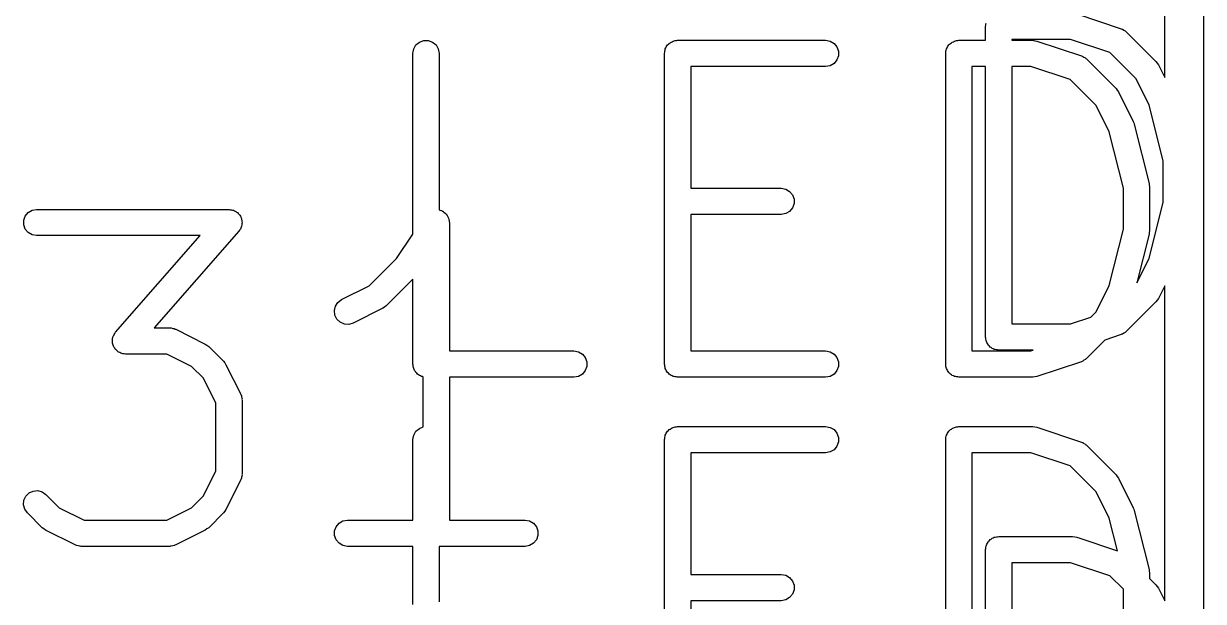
# Model space of a CAD drawing. Extents: x -2.2 to 75.9, y -81.1 to 9.2.
# Drawn here: x 66.225 to 70.805, y -50.364 to -48.12 of the extents above; entities that cross this region are included whole.
import ezdxf

# ---------------------------------------------------------------- set-up
doc = ezdxf.new("R2010")
doc.units = 0
doc.header["$MEASUREMENT"] = 0
doc.layers.add('BLACK', color=7, linetype='CONTINUOUS')

msp = doc.modelspace()

# ---------------------------------------------------------------- linework, layer by layer
at = {"layer": 'Black'}
for p, q in [((70.805, -43.345), (70.805, -60.975)), ((70.655, -48.3302), (70.655, -47.6144)), ((70.3136, -48.0829), (70.4859, -48.1403)), ((69.9595, -48.131), (69.9602, -48.1267)), ((69.9595, -48.1852), (69.9595, -48.131)), ((69.9602, -48.1222), (69.9618, -48.1181)), ((69.9602, -48.1267), (69.9602, -48.1222)), ((70.4859, -48.1403), (70.4885, -48.1417)), ((70.4885, -48.1417), (70.4913, -48.1425)), ((70.4913, -48.1425), (70.4962, -48.1459)), ((70.4962, -48.1459), (70.5015, -48.1487)), ((70.5015, -48.1487), (70.5034, -48.1509)), ((70.5034, -48.1509), (70.5058, -48.1526)), ((70.5058, -48.1526), (70.6207, -48.2675)), ((67.7365, -48.236), (67.7395, -48.2187)), ((67.7395, -48.2187), (67.7483, -48.2034)), ((67.7483, -48.2034), (67.7619, -48.1921)), ((67.7619, -48.1921), (67.7784, -48.186)), ((67.7784, -48.186), (67.7961, -48.186)), ((67.7961, -48.186), (67.8127, -48.1921)), ((67.8127, -48.1921), (67.8262, -48.2034)), ((67.8262, -48.2034), (67.835, -48.2187)), ((67.835, -48.2187), (67.8381, -48.236)), ((68.7139, -48.2272), (68.7154, -48.2231)), ((68.7154, -48.2231), (68.7162, -48.2187)), ((68.7162, -48.2187), (68.7184, -48.2148)), ((68.7184, -48.2148), (68.72, -48.2106)), ((68.72, -48.2106), (68.7228, -48.2072)), ((68.7228, -48.2072), (68.725, -48.2034)), ((68.725, -48.2034), (68.7284, -48.2005)), ((68.7284, -48.2005), (68.7313, -48.1971)), ((68.7313, -48.1971), (68.7351, -48.1949)), ((68.7351, -48.1949), (68.7386, -48.1921)), ((68.7386, -48.1921), (68.7427, -48.1905)), ((68.7427, -48.1905), (68.7466, -48.1883)), ((68.7466, -48.1883), (68.751, -48.1875)), ((68.751, -48.1875), (68.7551, -48.186)), ((68.7551, -48.186), (68.7596, -48.186)), ((68.7596, -48.186), (68.764, -48.1852)), ((68.764, -48.1852), (69.3385, -48.1852)), ((69.3385, -48.1852), (69.3559, -48.1883)), ((69.3559, -48.1883), (69.3711, -48.1971)), ((69.3711, -48.1971), (69.3825, -48.2106)), ((69.3825, -48.2106), (69.3885, -48.2272)), ((69.8055, -48.2272), (69.807, -48.2231)), ((69.807, -48.2231), (69.8078, -48.2187)), ((69.8078, -48.2187), (69.81, -48.2148)), ((69.81, -48.2148), (69.8116, -48.2106)), ((69.8116, -48.2106), (69.8144, -48.2072)), ((69.8144, -48.2072), (69.8166, -48.2034)), ((69.8166, -48.2034), (69.82, -48.2005)), ((69.82, -48.2005), (69.8229, -48.1971)), ((69.8229, -48.1971), (69.8267, -48.1949)), ((69.8267, -48.1949), (69.8301, -48.1921)), ((69.8301, -48.1921), (69.8343, -48.1905)), ((69.8343, -48.1905), (69.8382, -48.1883)), ((69.8382, -48.1883), (69.8426, -48.1875)), ((69.8426, -48.1875), (69.8467, -48.186)), ((69.8467, -48.186), (69.8512, -48.186)), ((69.8512, -48.186), (69.8555, -48.1852)), ((69.8555, -48.1852), (69.9595, -48.1852)), ((70.0611, -48.1818), (70.0611, -48.1852)), ((70.2893, -48.1818), (70.0611, -48.1818)), ((70.0611, -48.1852), (70.1428, -48.1852)), ((70.1428, -48.1852), (70.1508, -48.1867)), ((70.1508, -48.1867), (70.1589, -48.1879)), ((70.1589, -48.1879), (70.3312, -48.2453)), ((70.4424, -48.2329), (70.2893, -48.1818)), ((67.7365, -48.9374), (67.7365, -48.236)), ((67.8381, -48.236), (67.8381, -48.8438)), ((68.7132, -48.236), (68.7139, -48.2317)), ((68.7132, -49.4425), (68.7132, -48.236)), ((68.7139, -48.2317), (68.7139, -48.2272)), ((69.3825, -48.2614), (69.3711, -48.275)), ((69.3885, -48.2449), (69.3825, -48.2614)), ((69.3885, -48.2272), (69.3885, -48.2449)), ((69.8047, -48.236), (69.8055, -48.2317)), ((69.8047, -49.4425), (69.8047, -48.236)), ((69.8055, -48.2317), (69.8055, -48.2272)), ((70.3312, -48.2453), (70.3338, -48.2467)), ((70.3338, -48.2467), (70.3366, -48.2475)), ((70.3366, -48.2475), (70.3415, -48.2509)), ((70.3415, -48.2509), (70.3467, -48.2537)), ((70.3467, -48.2537), (70.3487, -48.2559)), ((70.3487, -48.2559), (70.3511, -48.2576)), ((70.3511, -48.2576), (70.466, -48.3725)), ((70.543, -48.3335), (70.4424, -48.2329)), ((70.6207, -48.2675), (70.6254, -48.2742)), ((69.3385, -48.2868), (68.8148, -48.2868)), ((68.8148, -48.2868), (68.8148, -48.7598)), ((69.3559, -48.2838), (69.3385, -48.2868)), ((69.3711, -48.275), (69.3559, -48.2838)), ((69.9063, -48.2868), (69.9063, -49.3917)), ((69.9595, -48.2868), (69.9063, -48.2868)), ((69.9595, -49.3375), (69.9595, -48.2868)), ((70.0611, -48.2868), (70.0611, -49.2867)), ((70.1346, -48.2868), (70.0611, -48.2868)), ((70.2877, -48.3379), (70.1346, -48.2868)), ((70.6254, -48.2742), (70.6302, -48.2807)), ((70.6302, -48.2807), (70.655, -48.3302)), ((70.3883, -48.4385), (70.2877, -48.3379)), ((70.5943, -48.436), (70.543, -48.3335)), ((70.466, -48.3725), (70.4707, -48.3792)), ((70.4707, -48.3792), (70.4755, -48.3857)), ((70.4755, -48.3857), (70.533, -48.5006)), ((70.4396, -48.541), (70.3883, -48.4385)), ((70.6489, -48.6544), (70.5943, -48.436)), ((70.4942, -48.7594), (70.4396, -48.541)), ((70.533, -48.5006), (70.5345, -48.5059)), ((70.5345, -48.5059), (70.5368, -48.511)), ((70.5368, -48.511), (70.5943, -48.7408)), ((70.6489, -48.8142), (70.6489, -48.6544)), ((68.8148, -48.7598), (69.1661, -48.7598)), ((69.1661, -48.7598), (69.1835, -48.7628)), ((69.1835, -48.7628), (69.1988, -48.7717)), ((69.1988, -48.7717), (69.2101, -48.7852)), ((70.4942, -48.9192), (70.4942, -48.7594)), ((70.5943, -48.7408), (70.5947, -48.747)), ((70.5947, -48.747), (70.5958, -48.7531)), ((70.5958, -48.7531), (70.5958, -48.9255)), ((69.2101, -48.7852), (69.2161, -48.8017)), ((69.2161, -48.8194), (69.2101, -48.836)), ((69.2161, -48.8017), (69.2161, -48.8194)), ((70.5943, -49.0326), (70.6489, -48.8142)), ((66.2319, -48.8676), (66.2432, -48.8541)), ((66.2432, -48.8541), (66.2585, -48.8453)), ((66.2585, -48.8453), (66.2759, -48.8422)), ((66.2759, -48.8422), (67.0227, -48.8422)), ((67.0227, -48.8422), (67.0276, -48.8431)), ((67.0276, -48.8431), (67.0326, -48.8432)), ((67.0326, -48.8432), (67.0363, -48.8446)), ((67.0363, -48.8446), (67.0401, -48.8453)), ((67.0401, -48.8453), (67.0444, -48.8478)), ((67.0444, -48.8478), (67.049, -48.8496)), ((67.049, -48.8496), (67.052, -48.8522)), ((67.052, -48.8522), (67.0554, -48.8541)), ((67.0554, -48.8541), (67.0586, -48.8579)), ((67.0586, -48.8579), (67.0623, -48.8612)), ((67.0623, -48.8612), (67.0642, -48.8646)), ((67.0642, -48.8646), (67.0667, -48.8676)), ((67.8381, -48.8438), (67.8416, -48.8451)), ((67.8416, -48.8451), (67.8475, -48.8465)), ((67.8475, -48.8465), (67.8498, -48.8481)), ((67.8498, -48.8481), (67.8525, -48.8491)), ((67.8525, -48.8491), (67.8571, -48.853)), ((67.8571, -48.853), (67.8622, -48.8563)), ((67.8622, -48.8563), (67.8638, -48.8586)), ((67.8638, -48.8586), (67.866, -48.8604)), ((67.866, -48.8604), (67.869, -48.8656)), ((69.1661, -48.8614), (68.8148, -48.8614)), ((68.8148, -48.8614), (68.8148, -49.3917)), ((69.1835, -48.8583), (69.1661, -48.8614)), ((69.1988, -48.8495), (69.1835, -48.8583)), ((69.2101, -48.836), (69.1988, -48.8495)), ((66.2258, -48.8842), (66.2319, -48.8676)), ((66.2258, -48.9019), (66.2258, -48.8842)), ((66.2319, -48.9184), (66.2258, -48.9019)), ((67.0667, -48.8676), (67.0684, -48.8723)), ((67.0684, -48.8723), (67.0708, -48.8767)), ((67.0711, -48.9065), (67.0701, -48.9114)), ((67.0708, -48.8767), (67.0714, -48.8805)), ((67.0728, -48.9019), (67.0711, -48.9065)), ((67.0714, -48.8805), (67.0728, -48.8842)), ((67.0728, -48.8842), (67.0728, -48.8892)), ((67.0728, -48.8892), (67.0735, -48.8941)), ((67.0735, -48.8941), (67.0728, -48.8979)), ((67.0728, -48.8979), (67.0728, -48.9019)), ((67.869, -48.8656), (67.8726, -48.8705)), ((67.8726, -48.8705), (67.8734, -48.8732)), ((67.8734, -48.8732), (67.8748, -48.8757)), ((67.8748, -48.8757), (67.8759, -48.8816)), ((67.8759, -48.8816), (67.8776, -48.8875)), ((67.8776, -48.8875), (67.8774, -48.8903)), ((67.8774, -48.8903), (67.8779, -48.893)), ((67.8779, -48.893), (67.8779, -49.3917)), ((66.2432, -48.932), (66.2319, -48.9184)), ((66.2585, -48.9408), (66.2432, -48.932)), ((66.2759, -48.9438), (66.2585, -48.9408)), ((66.9108, -48.9438), (66.2759, -48.9438)), ((66.5823, -49.3192), (66.9108, -48.9438)), ((67.061, -48.9265), (66.7325, -49.3019)), ((67.0635, -48.9223), (67.061, -48.9265)), ((67.0667, -48.9184), (67.0635, -48.9223)), ((67.0681, -48.9148), (67.0667, -48.9184)), ((67.0701, -48.9114), (67.0681, -48.9148)), ((67.6727, -49.033), (67.7365, -48.9374)), ((70.4396, -49.1376), (70.4942, -48.9192)), ((70.5943, -48.9378), (70.5468, -49.1275)), ((70.5947, -48.9316), (70.5943, -48.9378)), ((70.5958, -48.9255), (70.5947, -48.9316)), ((67.5672, -49.1386), (67.6727, -49.033)), ((70.5468, -49.1275), (70.5943, -49.0326)), ((67.4596, -49.1923), (67.5672, -49.1386)), ((67.7365, -49.113), (67.6332, -49.2162)), ((67.7365, -49.4425), (67.7365, -49.113)), ((70.3883, -49.2401), (70.4396, -49.1376)), ((70.655, -49.1384), (70.6302, -49.1879)), ((70.655, -50.3622), (70.655, -49.1384)), ((67.4316, -49.2347), (67.4357, -49.2176)), ((67.4357, -49.2176), (67.4455, -49.2028)), ((67.4455, -49.2028), (67.4596, -49.1923)), ((67.62, -49.2257), (67.5051, -49.2832)), ((67.6265, -49.2209), (67.62, -49.2257)), ((67.6332, -49.2162), (67.6265, -49.2209)), ((70.6207, -49.2011), (70.5058, -49.316)), ((70.6254, -49.1944), (70.6207, -49.2011)), ((70.6302, -49.1879), (70.6254, -49.1944)), ((67.4337, -49.2522), (67.4316, -49.2347)), ((67.4416, -49.268), (67.4337, -49.2522)), ((67.4544, -49.2802), (67.4416, -49.268)), ((70.2893, -49.2867), (70.3679, -49.2606)), ((70.3679, -49.2606), (70.3883, -49.2401)), ((66.5798, -49.3235), (66.5823, -49.3192)), ((66.7325, -49.3019), (66.7929, -49.3019)), ((66.7929, -49.3019), (66.7958, -49.3024)), ((66.7958, -49.3024), (66.7987, -49.3022)), ((66.7987, -49.3022), (66.8044, -49.3039)), ((66.8044, -49.3039), (66.8103, -49.3049)), ((66.8103, -49.3049), (66.8128, -49.3064)), ((66.8128, -49.3064), (66.8156, -49.3072)), ((66.8156, -49.3072), (66.9306, -49.3647)), ((67.4706, -49.2872), (67.4544, -49.2802)), ((67.4882, -49.2882), (67.4706, -49.2872)), ((67.5051, -49.2832), (67.4882, -49.2882)), ((70.0611, -49.2867), (70.2893, -49.2867)), ((70.4962, -49.3227), (70.4913, -49.3261)), ((70.5015, -49.3199), (70.4962, -49.3227)), ((70.5034, -49.3177), (70.5015, -49.3199)), ((70.5058, -49.316), (70.5034, -49.3177)), ((66.5698, -49.3516), (66.5705, -49.3478)), ((66.5705, -49.3565), (66.5698, -49.3516)), ((66.5705, -49.3438), (66.5722, -49.3392)), ((66.5705, -49.3478), (66.5705, -49.3438)), ((66.5705, -49.3615), (66.5705, -49.3565)), ((66.5719, -49.3652), (66.5705, -49.3615)), ((66.5725, -49.369), (66.5719, -49.3652)), ((66.5722, -49.3392), (66.5732, -49.3343)), ((66.5749, -49.3734), (66.5725, -49.369)), ((66.5732, -49.3343), (66.5752, -49.331)), ((66.5752, -49.331), (66.5766, -49.3273)), ((66.5766, -49.3273), (66.5798, -49.3235)), ((66.9306, -49.3647), (66.9371, -49.3695)), ((69.9602, -49.3419), (69.9595, -49.3375)), ((69.9602, -49.3464), (69.9602, -49.3419)), ((69.9618, -49.3505), (69.9602, -49.3464)), ((69.9625, -49.3549), (69.9618, -49.3505)), ((69.9647, -49.3588), (69.9625, -49.3549)), ((69.9663, -49.3629), (69.9647, -49.3588)), ((69.9691, -49.3664), (69.9663, -49.3629)), ((69.9713, -49.3702), (69.9691, -49.3664)), ((70.4227, -49.3494), (70.3511, -49.421)), ((70.4859, -49.3283), (70.4227, -49.3494)), ((70.4885, -49.3269), (70.4859, -49.3283)), ((70.4913, -49.3261), (70.4885, -49.3269)), ((66.5766, -49.3781), (66.5749, -49.3734)), ((66.5791, -49.3811), (66.5766, -49.3781)), ((66.581, -49.3845), (66.5791, -49.3811)), ((66.5847, -49.3878), (66.581, -49.3845)), ((66.5879, -49.3916), (66.5847, -49.3878)), ((66.5913, -49.3935), (66.5879, -49.3916)), ((66.5943, -49.3961), (66.5913, -49.3935)), ((66.5989, -49.3979), (66.5943, -49.3961)), ((66.6032, -49.4004), (66.5989, -49.3979)), ((66.6071, -49.4011), (66.6032, -49.4004)), ((66.6107, -49.4025), (66.6071, -49.4011)), ((66.6157, -49.4026), (66.6107, -49.4025)), ((66.6206, -49.4035), (66.6157, -49.4026)), ((66.7809, -49.4035), (66.6206, -49.4035)), ((66.8777, -49.4519), (66.7809, -49.4035)), ((66.9371, -49.3695), (66.9438, -49.3742)), ((66.9438, -49.3742), (67.0012, -49.4316)), ((67.8779, -49.3917), (68.3618, -49.3917)), ((68.3618, -49.3917), (68.3792, -49.3948)), ((68.3792, -49.3948), (68.3944, -49.4036)), ((68.3944, -49.4036), (68.4058, -49.4171)), ((68.8148, -49.3917), (69.3385, -49.3917)), ((69.3385, -49.3917), (69.3559, -49.3948)), ((69.3559, -49.3948), (69.3711, -49.4036)), ((69.3711, -49.4036), (69.3825, -49.4171)), ((69.9063, -49.3917), (70.1346, -49.3917)), ((69.9748, -49.3731), (69.9713, -49.3702)), ((69.9776, -49.3765), (69.9748, -49.3731)), ((69.9815, -49.3787), (69.9776, -49.3765)), ((69.9849, -49.3815), (69.9815, -49.3787)), ((69.989, -49.3831), (69.9849, -49.3815)), ((69.9929, -49.3853), (69.989, -49.3831)), ((69.9973, -49.3861), (69.9929, -49.3853)), ((70.0014, -49.3876), (69.9973, -49.3861)), ((70.0059, -49.3876), (70.0014, -49.3876)), ((70.0103, -49.3883), (70.0059, -49.3876)), ((70.1448, -49.3883), (70.0103, -49.3883)), ((70.1346, -49.3917), (70.1448, -49.3883)), ((66.9235, -49.4977), (66.8777, -49.4519)), ((67.0012, -49.4316), (67.0059, -49.4383)), ((67.0059, -49.4383), (67.0107, -49.4449)), ((67.0107, -49.4449), (67.0682, -49.5598)), ((67.7372, -49.4469), (67.7365, -49.4425)), ((67.7372, -49.4514), (67.7372, -49.4469)), ((67.7388, -49.4555), (67.7372, -49.4514)), ((67.7395, -49.4599), (67.7388, -49.4555)), ((67.7417, -49.4638), (67.7395, -49.4599)), ((68.4058, -49.4171), (68.4118, -49.4337)), ((68.4118, -49.4514), (68.4058, -49.4679)), ((68.4118, -49.4337), (68.4118, -49.4514)), ((68.7139, -49.4469), (68.7132, -49.4425)), ((68.7139, -49.4514), (68.7139, -49.4469)), ((68.7154, -49.4555), (68.7139, -49.4514)), ((68.7162, -49.4599), (68.7154, -49.4555)), ((68.7184, -49.4638), (68.7162, -49.4599)), ((69.3825, -49.4171), (69.3885, -49.4337)), ((69.3885, -49.4514), (69.3825, -49.4679)), ((69.3885, -49.4337), (69.3885, -49.4514)), ((69.8055, -49.4469), (69.8047, -49.4425)), ((69.8055, -49.4514), (69.8055, -49.4469)), ((69.807, -49.4555), (69.8055, -49.4514)), ((69.8078, -49.4599), (69.807, -49.4555)), ((69.81, -49.4638), (69.8078, -49.4599)), ((70.3312, -49.4333), (70.1589, -49.4907)), ((70.3338, -49.4319), (70.3312, -49.4333)), ((70.3366, -49.4311), (70.3338, -49.4319)), ((70.3415, -49.4277), (70.3366, -49.4311)), ((70.3467, -49.4249), (70.3415, -49.4277)), ((70.3487, -49.4227), (70.3467, -49.4249)), ((70.3511, -49.421), (70.3487, -49.4227)), ((66.9719, -49.5945), (66.9235, -49.4977)), ((67.7433, -49.4679), (67.7417, -49.4638)), ((67.7461, -49.4714), (67.7433, -49.4679)), ((67.7483, -49.4752), (67.7461, -49.4714)), ((67.7518, -49.4781), (67.7483, -49.4752)), ((67.7546, -49.4815), (67.7518, -49.4781)), ((67.7585, -49.4837), (67.7546, -49.4815)), ((67.7619, -49.4865), (67.7585, -49.4837)), ((67.766, -49.4881), (67.7619, -49.4865)), ((67.7699, -49.4903), (67.766, -49.4881)), ((67.7743, -49.4911), (67.7699, -49.4903)), ((67.7763, -49.4918), (67.7743, -49.4911)), ((67.7763, -49.6868), (67.7763, -49.4918)), ((68.3618, -49.4933), (67.8779, -49.4933)), ((67.8779, -49.4933), (67.8779, -50.0487)), ((68.3792, -49.4903), (68.3618, -49.4933)), ((68.3944, -49.4815), (68.3792, -49.4903)), ((68.4058, -49.4679), (68.3944, -49.4815)), ((68.72, -49.4679), (68.7184, -49.4638)), ((68.7228, -49.4714), (68.72, -49.4679)), ((68.725, -49.4752), (68.7228, -49.4714)), ((68.7284, -49.4781), (68.725, -49.4752)), ((68.7313, -49.4815), (68.7284, -49.4781)), ((68.7351, -49.4837), (68.7313, -49.4815)), ((68.7386, -49.4865), (68.7351, -49.4837)), ((68.7427, -49.4881), (68.7386, -49.4865)), ((68.7466, -49.4903), (68.7427, -49.4881)), ((68.751, -49.4911), (68.7466, -49.4903)), ((68.7551, -49.4926), (68.751, -49.4911)), ((68.7596, -49.4926), (68.7551, -49.4926)), ((68.764, -49.4933), (68.7596, -49.4926)), ((69.3385, -49.4933), (68.764, -49.4933)), ((69.3559, -49.4903), (69.3385, -49.4933)), ((69.3711, -49.4815), (69.3559, -49.4903)), ((69.3825, -49.4679), (69.3711, -49.4815)), ((69.8116, -49.4679), (69.81, -49.4638)), ((69.8144, -49.4714), (69.8116, -49.4679)), ((69.8166, -49.4752), (69.8144, -49.4714)), ((69.82, -49.4781), (69.8166, -49.4752)), ((69.8229, -49.4815), (69.82, -49.4781)), ((69.8267, -49.4837), (69.8229, -49.4815)), ((69.8301, -49.4865), (69.8267, -49.4837)), ((69.8343, -49.4881), (69.8301, -49.4865)), ((69.8382, -49.4903), (69.8343, -49.4881)), ((69.8426, -49.4911), (69.8382, -49.4903)), ((69.8467, -49.4926), (69.8426, -49.4911)), ((69.8512, -49.4926), (69.8467, -49.4926)), ((69.8555, -49.4933), (69.8512, -49.4926)), ((70.1428, -49.4933), (69.8555, -49.4933)), ((70.1508, -49.4919), (70.1428, -49.4933)), ((70.1589, -49.4907), (70.1508, -49.4919)), ((66.9719, -49.8577), (66.9719, -49.5945)), ((67.0682, -49.5598), (67.069, -49.5626)), ((67.069, -49.5626), (67.0705, -49.5651)), ((67.0705, -49.5651), (67.0715, -49.571)), ((67.0715, -49.571), (67.0732, -49.5767)), ((67.0732, -49.5767), (67.073, -49.5796)), ((67.073, -49.5796), (67.0735, -49.5825)), ((67.0735, -49.5825), (67.0735, -49.8697)), ((67.7619, -49.6921), (67.7763, -49.6868)), ((68.7427, -49.6905), (68.7466, -49.6883)), ((68.7466, -49.6883), (68.751, -49.6875)), ((68.751, -49.6875), (68.7551, -49.686)), ((68.7551, -49.686), (68.7596, -49.686)), ((68.7596, -49.686), (68.764, -49.6852)), ((68.764, -49.6852), (69.3385, -49.6852)), ((69.3385, -49.6852), (69.3559, -49.6883)), ((69.3559, -49.6883), (69.3711, -49.6971)), ((69.8343, -49.6905), (69.8382, -49.6883)), ((69.8382, -49.6883), (69.8426, -49.6875)), ((69.8426, -49.6875), (69.8467, -49.686)), ((69.8467, -49.686), (69.8512, -49.686)), ((69.8512, -49.686), (69.8555, -49.6852)), ((69.8555, -49.6852), (70.1428, -49.6852)), ((70.1428, -49.6852), (70.1508, -49.6867)), ((70.1508, -49.6867), (70.1589, -49.6879)), ((70.1589, -49.6879), (70.3312, -49.7453)), ((67.7365, -49.736), (67.7395, -49.7187)), ((67.7395, -49.7187), (67.7483, -49.7034)), ((67.7483, -49.7034), (67.7619, -49.6921)), ((68.7132, -49.736), (68.7139, -49.7317)), ((68.7139, -49.7272), (68.7154, -49.7231)), ((68.7139, -49.7317), (68.7139, -49.7272)), ((68.7154, -49.7231), (68.7162, -49.7187)), ((68.7162, -49.7187), (68.7184, -49.7148)), ((68.7184, -49.7148), (68.72, -49.7106)), ((68.72, -49.7106), (68.7228, -49.7072)), ((68.7228, -49.7072), (68.725, -49.7034)), ((68.725, -49.7034), (68.7284, -49.7005)), ((68.7284, -49.7005), (68.7313, -49.6971)), ((68.7313, -49.6971), (68.7351, -49.6949)), ((68.7351, -49.6949), (68.7386, -49.6921)), ((68.7386, -49.6921), (68.7427, -49.6905)), ((69.3711, -49.6971), (69.3825, -49.7106)), ((69.3825, -49.7106), (69.3885, -49.7272)), ((69.3885, -49.7272), (69.3885, -49.7449)), ((69.8047, -49.736), (69.8055, -49.7317)), ((69.8055, -49.7272), (69.807, -49.7231)), ((69.8055, -49.7317), (69.8055, -49.7272)), ((69.807, -49.7231), (69.8078, -49.7187)), ((69.8078, -49.7187), (69.81, -49.7148)), ((69.81, -49.7148), (69.8116, -49.7106)), ((69.8116, -49.7106), (69.8144, -49.7072)), ((69.8144, -49.7072), (69.8166, -49.7034)), ((69.8166, -49.7034), (69.82, -49.7005)), ((69.82, -49.7005), (69.8229, -49.6971)), ((69.8229, -49.6971), (69.8267, -49.6949)), ((69.8267, -49.6949), (69.8301, -49.6921)), ((69.8301, -49.6921), (69.8343, -49.6905)), ((67.7365, -50.0487), (67.7365, -49.736)), ((68.7132, -50.9425), (68.7132, -49.736)), ((69.3711, -49.775), (69.3559, -49.7838)), ((69.3825, -49.7614), (69.3711, -49.775)), ((69.3885, -49.7449), (69.3825, -49.7614)), ((69.8047, -50.9425), (69.8047, -49.736)), ((70.3312, -49.7453), (70.3338, -49.7467)), ((70.3338, -49.7467), (70.3366, -49.7475)), ((70.3366, -49.7475), (70.3415, -49.7509)), ((70.3415, -49.7509), (70.3467, -49.7537)), ((70.3467, -49.7537), (70.3487, -49.7559)), ((70.3487, -49.7559), (70.3511, -49.7576)), ((70.3511, -49.7576), (70.466, -49.8725)), ((69.3385, -49.7868), (68.8148, -49.7868)), ((68.8148, -49.7868), (68.8148, -50.2598)), ((69.3559, -49.7838), (69.3385, -49.7868)), ((69.9063, -49.7868), (69.9063, -50.8917)), ((70.1346, -49.7868), (69.9063, -49.7868)), ((70.2877, -49.8379), (70.1346, -49.7868)), ((66.9235, -49.9546), (66.9719, -49.8577)), ((67.0735, -49.8697), (67.073, -49.8726)), ((67.073, -49.8726), (67.0732, -49.8755)), ((70.3883, -49.9385), (70.2877, -49.8379)), ((70.466, -49.8725), (70.4707, -49.8792)), ((67.0682, -49.8925), (67.0107, -50.0074)), ((67.069, -49.8896), (67.0682, -49.8925)), ((67.0705, -49.8871), (67.069, -49.8896)), ((67.0715, -49.8813), (67.0705, -49.8871)), ((67.0732, -49.8755), (67.0715, -49.8813)), ((70.4707, -49.8792), (70.4755, -49.8857)), ((70.4755, -49.8857), (70.533, -50.0006)), ((66.2268, -49.9715), (66.2342, -49.9555)), ((66.2342, -49.9555), (66.2467, -49.943)), ((66.2467, -49.943), (66.2627, -49.9356)), ((66.2627, -49.9356), (66.2803, -49.934)), ((66.2803, -49.934), (66.2973, -49.9386)), ((66.2973, -49.9386), (66.3118, -49.9487)), ((66.3118, -49.9487), (66.3634, -50.0003)), ((66.8777, -50.0003), (66.9235, -49.9546)), ((70.4396, -50.041), (70.3883, -49.9385)), ((66.2253, -49.9891), (66.2268, -49.9715)), ((66.2298, -50.0061), (66.2253, -49.9891)), ((66.2399, -50.0206), (66.2298, -50.0061)), ((66.3634, -50.0003), (66.4602, -50.0487)), ((66.7809, -50.0487), (66.8777, -50.0003)), ((67.0107, -50.0074), (67.0059, -50.0139)), ((70.533, -50.0006), (70.5345, -50.0059)), ((70.5345, -50.0059), (70.5368, -50.011)), ((66.2974, -50.078), (66.2399, -50.0206)), ((66.4602, -50.0487), (66.7809, -50.0487)), ((67.0012, -50.0206), (66.9438, -50.078)), ((67.0059, -50.0139), (67.0012, -50.0206)), ((67.4497, -50.0606), (67.465, -50.0518)), ((67.465, -50.0518), (67.4824, -50.0487)), ((67.4824, -50.0487), (67.7365, -50.0487)), ((67.8779, -50.0487), (68.1718, -50.0487)), ((68.1718, -50.0487), (68.1892, -50.0518)), ((68.1892, -50.0518), (68.2044, -50.0606)), ((70.4712, -50.1674), (70.4396, -50.041)), ((70.5368, -50.011), (70.5943, -50.2408)), ((66.3041, -50.0827), (66.2974, -50.078)), ((66.3106, -50.0875), (66.3041, -50.0827)), ((66.4255, -50.145), (66.3106, -50.0875)), ((66.9306, -50.0875), (66.8156, -50.145)), ((66.9371, -50.0827), (66.9306, -50.0875)), ((66.9438, -50.078), (66.9371, -50.0827)), ((67.4323, -50.0907), (67.4384, -50.0741)), ((67.4323, -50.1084), (67.4323, -50.0907)), ((67.4384, -50.0741), (67.4497, -50.0606)), ((68.2044, -50.0606), (68.2158, -50.0741)), ((68.2158, -50.0741), (68.2218, -50.0907)), ((68.2218, -50.0907), (68.2218, -50.1084)), ((66.4283, -50.1458), (66.4255, -50.145)), ((66.4308, -50.1473), (66.4283, -50.1458)), ((66.4367, -50.1483), (66.4308, -50.1473)), ((66.8103, -50.1473), (66.8044, -50.1483)), ((66.8128, -50.1458), (66.8103, -50.1473)), ((66.8156, -50.145), (66.8128, -50.1458)), ((67.4384, -50.1249), (67.4323, -50.1084)), ((67.4497, -50.1385), (67.4384, -50.1249)), ((67.465, -50.1473), (67.4497, -50.1385)), ((67.4824, -50.1503), (67.465, -50.1473)), ((68.1892, -50.1473), (68.1718, -50.1503)), ((68.2044, -50.1385), (68.1892, -50.1473)), ((68.2158, -50.1249), (68.2044, -50.1385)), ((68.2218, -50.1084), (68.2158, -50.1249)), ((69.9618, -50.1501), (69.9625, -50.1457)), ((69.9625, -50.1457), (69.9647, -50.1418)), ((69.9647, -50.1418), (69.9663, -50.1376)), ((69.9663, -50.1376), (69.9691, -50.1342)), ((69.9691, -50.1342), (69.9713, -50.1304)), ((69.9713, -50.1304), (69.9748, -50.1275)), ((69.9748, -50.1275), (69.9776, -50.1241)), ((69.9776, -50.1241), (69.9815, -50.1219)), ((69.9815, -50.1219), (69.9849, -50.1191)), ((69.9849, -50.1191), (69.989, -50.1175)), ((69.989, -50.1175), (69.9929, -50.1153)), ((69.9929, -50.1153), (69.9973, -50.1145)), ((69.9973, -50.1145), (70.0014, -50.113)), ((70.0014, -50.113), (70.0059, -50.113)), ((70.0059, -50.113), (70.0103, -50.1122)), ((70.0103, -50.1122), (70.2975, -50.1122)), ((70.2975, -50.1122), (70.3055, -50.1137)), ((70.3055, -50.1137), (70.3136, -50.1149)), ((70.3136, -50.1149), (70.4712, -50.1674)), ((66.4424, -50.15), (66.4367, -50.1483)), ((66.4453, -50.1498), (66.4424, -50.15)), ((66.4482, -50.1503), (66.4453, -50.1498)), ((66.7929, -50.1503), (66.4482, -50.1503)), ((66.7958, -50.1498), (66.7929, -50.1503)), ((66.7987, -50.15), (66.7958, -50.1498)), ((66.8044, -50.1483), (66.7987, -50.15)), ((67.7365, -50.1503), (67.4824, -50.1503)), ((67.7365, -50.3768), (67.7365, -50.1503)), ((68.1718, -50.1503), (67.8381, -50.1503)), ((67.8381, -50.1503), (67.8381, -50.3662)), ((69.9595, -50.163), (69.9602, -50.1587)), ((69.9595, -50.8917), (69.9595, -50.163)), ((69.9602, -50.1542), (69.9618, -50.1501)), ((69.9602, -50.1587), (69.9602, -50.1542)), ((70.0611, -50.2138), (70.0611, -50.8917)), ((70.2893, -50.2138), (70.0611, -50.2138)), ((70.4424, -50.2649), (70.2893, -50.2138)), ((68.8148, -50.2598), (69.1661, -50.2598)), ((69.1661, -50.2598), (69.1835, -50.2628)), ((69.1835, -50.2628), (69.1988, -50.2717)), ((69.1988, -50.2717), (69.2101, -50.2852)), ((70.4942, -50.3166), (70.4424, -50.2649)), ((70.5943, -50.2408), (70.5947, -50.247)), ((70.5947, -50.247), (70.5958, -50.2531)), ((70.5958, -50.2531), (70.5958, -50.2746)), ((70.5958, -50.2746), (70.6207, -50.2995)), ((69.2101, -50.2852), (69.2161, -50.3017)), ((69.2161, -50.3194), (69.2101, -50.336)), ((69.2161, -50.3017), (69.2161, -50.3194)), ((70.4942, -50.4192), (70.4942, -50.3166)), ((70.6207, -50.2995), (70.6254, -50.3062)), ((70.6254, -50.3062), (70.6302, -50.3127)), ((70.6302, -50.3127), (70.655, -50.3622)), ((69.1661, -50.3614), (68.8148, -50.3614)), ((68.8148, -50.3614), (68.8148, -50.8917)), ((69.1835, -50.3583), (69.1661, -50.3614)), ((69.1988, -50.3495), (69.1835, -50.3583)), ((69.2101, -50.336), (69.1988, -50.3495))]:
    msp.add_line(p, q, dxfattribs=at)

doc.saveas('drawing.dxf')
